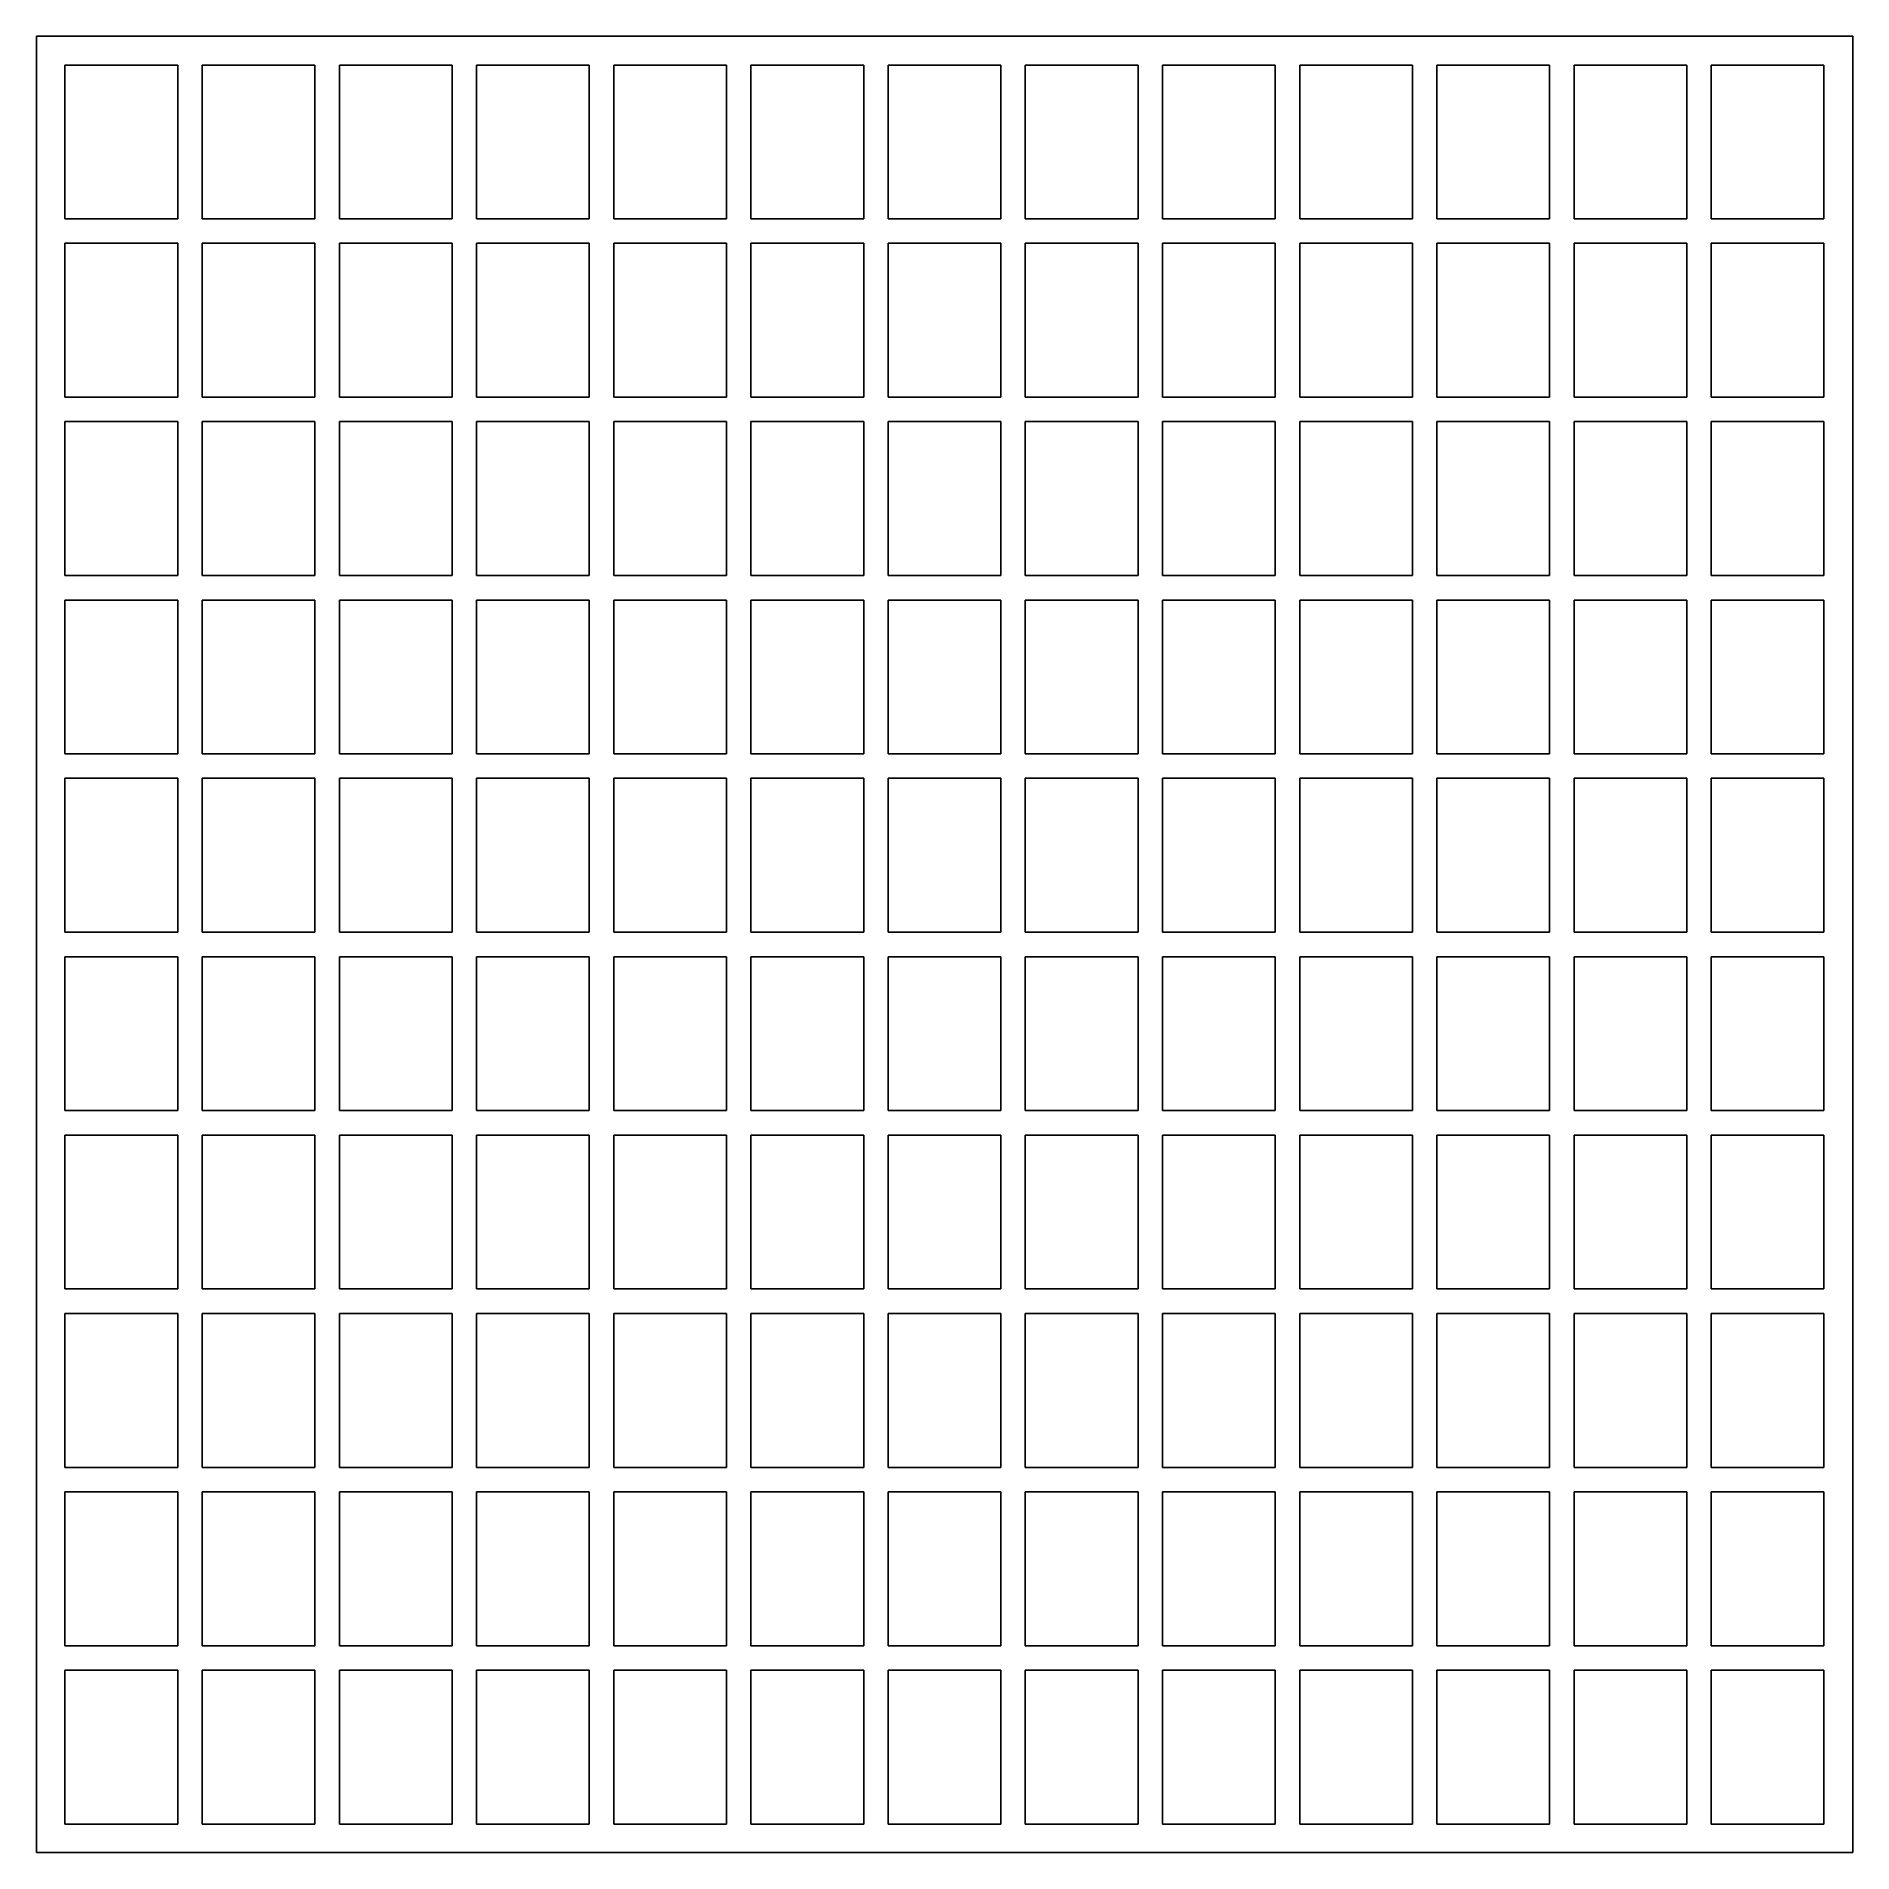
# Model space of a CAD drawing. Header units: centimetres. Extents: x -58.8 to 0, y 0 to 55.9.
# Drawn here: x -58.8 to -36.73, y 33.87 to 55.94 of the extents above; entities outside this region: 1.
import ezdxf

# ---------------------------------------------------------------- set-up
doc = ezdxf.new("R2010")
doc.units = ezdxf.units.CM
doc.header["$MEASUREMENT"] = 0
doc.layers.add('clean_acrylic v1_clock_birthday_acrylic', color=7, linetype='Continuous')

msp = doc.modelspace()

# ---------------------------------------------------------------- linework, layer by layer
at = {"layer": 'clean_acrylic v1_clock_birthday_acrylic'}
for p, q in [((-36.725, 55.936), (-58.796, 55.936)), ((-58.796, 55.936), (-58.796, 33.866)), ((-36.725, 33.866), (-36.725, 55.936)), ((-58.448, 55.587), (-57.078, 55.587)), ((-58.448, 53.717), (-58.448, 55.587)), ((-57.078, 55.587), (-57.078, 53.717)), ((-56.781, 55.587), (-55.411, 55.587)), ((-56.781, 53.717), (-56.781, 55.587)), ((-55.411, 55.587), (-55.411, 53.717)), ((-55.114, 55.587), (-53.744, 55.587)), ((-55.114, 53.717), (-55.114, 55.587)), ((-53.744, 55.587), (-53.744, 53.717)), ((-53.447, 53.717), (-53.447, 55.587)), ((-53.447, 55.587), (-52.077, 55.587)), ((-52.077, 55.587), (-52.077, 53.717)), ((-51.78, 53.717), (-51.78, 55.587)), ((-51.78, 55.587), (-50.41, 55.587)), ((-50.41, 55.587), (-50.41, 53.717)), ((-50.113, 53.717), (-50.113, 55.587)), ((-50.113, 55.587), (-48.743, 55.587)), ((-48.743, 55.587), (-48.743, 53.717)), ((-48.446, 55.587), (-47.076, 55.587)), ((-48.446, 53.717), (-48.446, 55.587)), ((-47.076, 55.587), (-47.076, 53.717)), ((-46.779, 53.717), (-46.779, 55.587)), ((-46.779, 55.587), (-45.409, 55.587)), ((-45.409, 55.587), (-45.409, 53.717)), ((-45.112, 55.587), (-43.742, 55.587)), ((-45.112, 53.717), (-45.112, 55.587)), ((-43.742, 55.587), (-43.742, 53.717)), ((-43.445, 53.717), (-43.445, 55.587)), ((-43.445, 55.587), (-42.075, 55.587)), ((-42.075, 55.587), (-42.075, 53.717)), ((-41.778, 53.717), (-41.778, 55.587)), ((-41.778, 55.587), (-40.408, 55.587)), ((-40.408, 55.587), (-40.408, 53.717)), ((-40.111, 53.717), (-40.111, 55.587)), ((-40.111, 55.587), (-38.741, 55.587)), ((-38.741, 55.587), (-38.741, 53.717)), ((-38.444, 53.717), (-38.444, 55.587)), ((-38.444, 55.587), (-37.074, 55.587)), ((-37.074, 55.587), (-37.074, 53.717)), ((-57.078, 53.717), (-58.448, 53.717)), ((-55.411, 53.717), (-56.781, 53.717)), ((-53.744, 53.717), (-55.114, 53.717)), ((-52.077, 53.717), (-53.447, 53.717)), ((-50.41, 53.717), (-51.78, 53.717)), ((-48.743, 53.717), (-50.113, 53.717)), ((-47.076, 53.717), (-48.446, 53.717)), ((-45.409, 53.717), (-46.779, 53.717)), ((-43.742, 53.717), (-45.112, 53.717)), ((-42.075, 53.717), (-43.445, 53.717)), ((-40.408, 53.717), (-41.778, 53.717)), ((-38.741, 53.717), (-40.111, 53.717)), ((-37.074, 53.717), (-38.444, 53.717)), ((-58.448, 53.421), (-57.078, 53.421)), ((-58.448, 51.55), (-58.448, 53.421)), ((-57.078, 53.421), (-57.078, 51.55)), ((-56.781, 51.55), (-56.781, 53.421)), ((-56.781, 53.421), (-55.411, 53.421)), ((-55.411, 53.421), (-55.411, 51.55)), ((-55.114, 53.421), (-53.744, 53.421)), ((-55.114, 51.55), (-55.114, 53.421)), ((-53.744, 53.421), (-53.744, 51.55)), ((-53.447, 53.421), (-52.077, 53.421)), ((-53.447, 51.55), (-53.447, 53.421)), ((-52.077, 53.421), (-52.077, 51.55)), ((-51.78, 53.421), (-50.41, 53.421)), ((-51.78, 51.55), (-51.78, 53.421)), ((-50.41, 53.421), (-50.41, 51.55)), ((-50.113, 51.55), (-50.113, 53.421)), ((-50.113, 53.421), (-48.743, 53.421)), ((-48.743, 53.421), (-48.743, 51.55)), ((-48.446, 51.55), (-48.446, 53.421)), ((-48.446, 53.421), (-47.076, 53.421)), ((-47.076, 53.421), (-47.076, 51.55)), ((-46.779, 51.55), (-46.779, 53.421)), ((-46.779, 53.421), (-45.409, 53.421)), ((-45.409, 53.421), (-45.409, 51.55)), ((-45.112, 53.421), (-43.742, 53.421)), ((-45.112, 51.55), (-45.112, 53.421)), ((-43.742, 53.421), (-43.742, 51.55)), ((-43.445, 51.55), (-43.445, 53.421)), ((-43.445, 53.421), (-42.075, 53.421)), ((-42.075, 53.421), (-42.075, 51.55)), ((-41.778, 51.55), (-41.778, 53.421)), ((-41.778, 53.421), (-40.408, 53.421)), ((-40.408, 53.421), (-40.408, 51.55)), ((-40.111, 53.421), (-38.741, 53.421)), ((-40.111, 51.55), (-40.111, 53.421)), ((-38.741, 53.421), (-38.741, 51.55)), ((-38.444, 51.55), (-38.444, 53.421)), ((-38.444, 53.421), (-37.074, 53.421)), ((-37.074, 53.421), (-37.074, 51.55)), ((-57.078, 51.55), (-58.448, 51.55)), ((-55.411, 51.55), (-56.781, 51.55)), ((-53.744, 51.55), (-55.114, 51.55)), ((-52.077, 51.55), (-53.447, 51.55)), ((-50.41, 51.55), (-51.78, 51.55)), ((-48.743, 51.55), (-50.113, 51.55)), ((-47.076, 51.55), (-48.446, 51.55)), ((-45.409, 51.55), (-46.779, 51.55)), ((-43.742, 51.55), (-45.112, 51.55)), ((-42.075, 51.55), (-43.445, 51.55)), ((-40.408, 51.55), (-41.778, 51.55)), ((-38.741, 51.55), (-40.111, 51.55)), ((-37.074, 51.55), (-38.444, 51.55)), ((-58.448, 51.254), (-57.078, 51.254)), ((-58.448, 49.383), (-58.448, 51.254)), ((-57.078, 51.254), (-57.078, 49.383)), ((-56.781, 49.383), (-56.781, 51.254)), ((-56.781, 51.254), (-55.411, 51.254)), ((-55.411, 51.254), (-55.411, 49.383)), ((-55.114, 51.254), (-53.744, 51.254)), ((-55.114, 49.383), (-55.114, 51.254)), ((-53.744, 51.254), (-53.744, 49.383)), ((-53.447, 49.383), (-53.447, 51.254)), ((-53.447, 51.254), (-52.077, 51.254)), ((-52.077, 51.254), (-52.077, 49.383)), ((-51.78, 49.383), (-51.78, 51.254)), ((-51.78, 51.254), (-50.41, 51.254)), ((-50.41, 51.254), (-50.41, 49.383)), ((-50.113, 49.383), (-50.113, 51.254)), ((-50.113, 51.254), (-48.743, 51.254)), ((-48.743, 51.254), (-48.743, 49.383)), ((-48.446, 49.383), (-48.446, 51.254)), ((-48.446, 51.254), (-47.076, 51.254)), ((-47.076, 51.254), (-47.076, 49.383)), ((-46.779, 49.383), (-46.779, 51.254)), ((-46.779, 51.254), (-45.409, 51.254)), ((-45.409, 51.254), (-45.409, 49.383)), ((-45.112, 51.254), (-43.742, 51.254)), ((-45.112, 49.383), (-45.112, 51.254)), ((-43.742, 51.254), (-43.742, 49.383)), ((-43.445, 49.383), (-43.445, 51.254)), ((-43.445, 51.254), (-42.075, 51.254)), ((-42.075, 51.254), (-42.075, 49.383)), ((-41.778, 51.254), (-40.408, 51.254)), ((-41.778, 49.383), (-41.778, 51.254)), ((-40.408, 51.254), (-40.408, 49.383)), ((-40.111, 51.254), (-38.741, 51.254)), ((-40.111, 49.383), (-40.111, 51.254)), ((-38.741, 51.254), (-38.741, 49.383)), ((-38.444, 51.254), (-37.074, 51.254)), ((-38.444, 49.383), (-38.444, 51.254)), ((-37.074, 51.254), (-37.074, 49.383)), ((-57.078, 49.383), (-58.448, 49.383)), ((-55.411, 49.383), (-56.781, 49.383)), ((-53.744, 49.383), (-55.114, 49.383)), ((-52.077, 49.383), (-53.447, 49.383)), ((-50.41, 49.383), (-51.78, 49.383)), ((-48.743, 49.383), (-50.113, 49.383)), ((-47.076, 49.383), (-48.446, 49.383)), ((-45.409, 49.383), (-46.779, 49.383)), ((-43.742, 49.383), (-45.112, 49.383)), ((-42.075, 49.383), (-43.445, 49.383)), ((-40.408, 49.383), (-41.778, 49.383)), ((-38.741, 49.383), (-40.111, 49.383)), ((-37.074, 49.383), (-38.444, 49.383)), ((-58.448, 47.216), (-58.448, 49.086)), ((-58.448, 49.086), (-57.078, 49.086)), ((-57.078, 49.086), (-57.078, 47.216)), ((-56.781, 49.086), (-55.411, 49.086)), ((-56.781, 47.216), (-56.781, 49.086)), ((-55.411, 49.086), (-55.411, 47.216)), ((-55.114, 49.086), (-53.744, 49.086)), ((-55.114, 47.216), (-55.114, 49.086)), ((-53.744, 49.086), (-53.744, 47.216)), ((-53.447, 47.216), (-53.447, 49.086)), ((-53.447, 49.086), (-52.077, 49.086)), ((-52.077, 49.086), (-52.077, 47.216)), ((-51.78, 47.216), (-51.78, 49.086)), ((-51.78, 49.086), (-50.41, 49.086)), ((-50.41, 49.086), (-50.41, 47.216)), ((-50.113, 49.086), (-48.743, 49.086)), ((-50.113, 47.216), (-50.113, 49.086)), ((-48.743, 49.086), (-48.743, 47.216)), ((-48.446, 49.086), (-47.076, 49.086)), ((-48.446, 47.216), (-48.446, 49.086)), ((-47.076, 49.086), (-47.076, 47.216)), ((-46.779, 47.216), (-46.779, 49.086)), ((-46.779, 49.086), (-45.409, 49.086)), ((-45.409, 49.086), (-45.409, 47.216)), ((-45.112, 49.086), (-43.742, 49.086)), ((-45.112, 47.216), (-45.112, 49.086)), ((-43.742, 49.086), (-43.742, 47.216)), ((-43.445, 47.216), (-43.445, 49.086)), ((-43.445, 49.086), (-42.075, 49.086)), ((-42.075, 49.086), (-42.075, 47.216)), ((-41.778, 49.086), (-40.408, 49.086)), ((-41.778, 47.216), (-41.778, 49.086)), ((-40.408, 49.086), (-40.408, 47.216)), ((-40.111, 49.086), (-38.741, 49.086)), ((-40.111, 47.216), (-40.111, 49.086)), ((-38.741, 49.086), (-38.741, 47.216)), ((-38.444, 49.086), (-37.074, 49.086)), ((-38.444, 47.216), (-38.444, 49.086)), ((-37.074, 49.086), (-37.074, 47.216)), ((-57.078, 47.216), (-58.448, 47.216)), ((-55.411, 47.216), (-56.781, 47.216)), ((-53.744, 47.216), (-55.114, 47.216)), ((-52.077, 47.216), (-53.447, 47.216)), ((-50.41, 47.216), (-51.78, 47.216)), ((-48.743, 47.216), (-50.113, 47.216)), ((-47.076, 47.216), (-48.446, 47.216)), ((-45.409, 47.216), (-46.779, 47.216)), ((-43.742, 47.216), (-45.112, 47.216)), ((-42.075, 47.216), (-43.445, 47.216)), ((-40.408, 47.216), (-41.778, 47.216)), ((-38.741, 47.216), (-40.111, 47.216)), ((-37.074, 47.216), (-38.444, 47.216)), ((-58.448, 45.049), (-58.448, 46.92)), ((-58.448, 46.92), (-57.078, 46.92)), ((-57.078, 46.92), (-57.078, 45.049)), ((-56.781, 45.049), (-56.781, 46.92)), ((-56.781, 46.92), (-55.411, 46.92)), ((-55.411, 46.92), (-55.411, 45.049)), ((-55.114, 45.049), (-55.114, 46.92)), ((-55.114, 46.92), (-53.744, 46.92)), ((-53.744, 46.92), (-53.744, 45.049)), ((-53.447, 46.92), (-52.077, 46.92)), ((-53.447, 45.049), (-53.447, 46.92)), ((-52.077, 46.92), (-52.077, 45.049)), ((-51.78, 46.92), (-50.41, 46.92)), ((-51.78, 45.049), (-51.78, 46.92)), ((-50.41, 46.92), (-50.41, 45.049)), ((-50.113, 45.049), (-50.113, 46.92)), ((-50.113, 46.92), (-48.743, 46.92)), ((-48.743, 46.92), (-48.743, 45.049)), ((-48.446, 45.049), (-48.446, 46.92)), ((-48.446, 46.92), (-47.076, 46.92)), ((-47.076, 46.92), (-47.076, 45.049)), ((-46.779, 46.92), (-45.409, 46.92)), ((-46.779, 45.049), (-46.779, 46.92)), ((-45.409, 46.92), (-45.409, 45.049)), ((-45.112, 45.049), (-45.112, 46.92)), ((-45.112, 46.92), (-43.742, 46.92)), ((-43.742, 46.92), (-43.742, 45.049)), ((-43.445, 46.92), (-42.075, 46.92)), ((-43.445, 45.049), (-43.445, 46.92)), ((-42.075, 46.92), (-42.075, 45.049)), ((-41.778, 46.92), (-40.408, 46.92)), ((-41.778, 45.049), (-41.778, 46.92)), ((-40.408, 46.92), (-40.408, 45.049)), ((-40.111, 46.92), (-38.741, 46.92)), ((-40.111, 45.049), (-40.111, 46.92)), ((-38.741, 46.92), (-38.741, 45.049)), ((-38.444, 45.049), (-38.444, 46.92)), ((-38.444, 46.92), (-37.074, 46.92)), ((-37.074, 46.92), (-37.074, 45.049)), ((-57.078, 45.049), (-58.448, 45.049)), ((-55.411, 45.049), (-56.781, 45.049)), ((-53.744, 45.049), (-55.114, 45.049)), ((-52.077, 45.049), (-53.447, 45.049)), ((-50.41, 45.049), (-51.78, 45.049)), ((-48.743, 45.049), (-50.113, 45.049)), ((-47.076, 45.049), (-48.446, 45.049)), ((-45.409, 45.049), (-46.779, 45.049)), ((-43.742, 45.049), (-45.112, 45.049)), ((-42.075, 45.049), (-43.445, 45.049)), ((-40.408, 45.049), (-41.778, 45.049)), ((-38.741, 45.049), (-40.111, 45.049)), ((-37.074, 45.049), (-38.444, 45.049)), ((-58.448, 42.882), (-58.448, 44.753)), ((-58.448, 44.753), (-57.078, 44.753)), ((-57.078, 44.753), (-57.078, 42.882)), ((-56.781, 44.753), (-55.411, 44.753)), ((-56.781, 42.882), (-56.781, 44.753)), ((-55.411, 44.753), (-55.411, 42.882)), ((-55.114, 44.753), (-53.744, 44.753)), ((-55.114, 42.882), (-55.114, 44.753)), ((-53.744, 44.753), (-53.744, 42.882)), ((-53.447, 42.882), (-53.447, 44.753)), ((-53.447, 44.753), (-52.077, 44.753)), ((-52.077, 44.753), (-52.077, 42.882)), ((-51.78, 42.882), (-51.78, 44.753)), ((-51.78, 44.753), (-50.41, 44.753)), ((-50.41, 44.753), (-50.41, 42.882)), ((-50.113, 44.753), (-48.743, 44.753)), ((-50.113, 42.882), (-50.113, 44.753)), ((-48.743, 44.753), (-48.743, 42.882)), ((-48.446, 44.753), (-47.076, 44.753)), ((-48.446, 42.882), (-48.446, 44.753)), ((-47.076, 44.753), (-47.076, 42.882)), ((-46.779, 44.753), (-45.409, 44.753)), ((-46.779, 42.882), (-46.779, 44.753)), ((-45.409, 44.753), (-45.409, 42.882)), ((-45.112, 42.882), (-45.112, 44.753)), ((-45.112, 44.753), (-43.742, 44.753)), ((-43.742, 44.753), (-43.742, 42.882)), ((-43.445, 42.882), (-43.445, 44.753)), ((-43.445, 44.753), (-42.075, 44.753)), ((-42.075, 44.753), (-42.075, 42.882)), ((-41.778, 44.753), (-40.408, 44.753)), ((-41.778, 42.882), (-41.778, 44.753)), ((-40.408, 44.753), (-40.408, 42.882)), ((-40.111, 42.882), (-40.111, 44.753)), ((-40.111, 44.753), (-38.741, 44.753)), ((-38.741, 44.753), (-38.741, 42.882)), ((-38.444, 42.882), (-38.444, 44.753)), ((-38.444, 44.753), (-37.074, 44.753)), ((-37.074, 44.753), (-37.074, 42.882)), ((-57.078, 42.882), (-58.448, 42.882)), ((-55.411, 42.882), (-56.781, 42.882)), ((-53.744, 42.882), (-55.114, 42.882)), ((-52.077, 42.882), (-53.447, 42.882)), ((-50.41, 42.882), (-51.78, 42.882)), ((-48.743, 42.882), (-50.113, 42.882)), ((-47.076, 42.882), (-48.446, 42.882)), ((-45.409, 42.882), (-46.779, 42.882)), ((-43.742, 42.882), (-45.112, 42.882)), ((-42.075, 42.882), (-43.445, 42.882)), ((-40.408, 42.882), (-41.778, 42.882)), ((-38.741, 42.882), (-40.111, 42.882)), ((-37.074, 42.882), (-38.444, 42.882)), ((-58.448, 42.586), (-57.078, 42.586)), ((-58.448, 40.715), (-58.448, 42.586)), ((-57.078, 42.586), (-57.078, 40.715)), ((-56.781, 42.586), (-55.411, 42.586)), ((-56.781, 40.715), (-56.781, 42.586)), ((-55.411, 42.586), (-55.411, 40.715)), ((-55.114, 42.586), (-53.744, 42.586)), ((-55.114, 40.715), (-55.114, 42.586)), ((-53.744, 42.586), (-53.744, 40.715)), ((-53.447, 40.715), (-53.447, 42.586)), ((-53.447, 42.586), (-52.077, 42.586)), ((-52.077, 42.586), (-52.077, 40.715)), ((-51.78, 42.586), (-50.41, 42.586)), ((-51.78, 40.715), (-51.78, 42.586)), ((-50.41, 42.586), (-50.41, 40.715)), ((-50.113, 42.586), (-48.743, 42.586)), ((-50.113, 40.715), (-50.113, 42.586)), ((-48.743, 42.586), (-48.743, 40.715)), ((-48.446, 40.715), (-48.446, 42.586)), ((-48.446, 42.586), (-47.076, 42.586)), ((-47.076, 42.586), (-47.076, 40.715)), ((-46.779, 40.715), (-46.779, 42.586)), ((-46.779, 42.586), (-45.409, 42.586)), ((-45.409, 42.586), (-45.409, 40.715)), ((-45.112, 42.586), (-43.742, 42.586)), ((-45.112, 40.715), (-45.112, 42.586)), ((-43.742, 42.586), (-43.742, 40.715)), ((-43.445, 42.586), (-42.075, 42.586)), ((-43.445, 40.715), (-43.445, 42.586)), ((-42.075, 42.586), (-42.075, 40.715)), ((-41.778, 42.586), (-40.408, 42.586)), ((-41.778, 40.715), (-41.778, 42.586)), ((-40.408, 42.586), (-40.408, 40.715)), ((-40.111, 40.715), (-40.111, 42.586)), ((-40.111, 42.586), (-38.741, 42.586)), ((-38.741, 42.586), (-38.741, 40.715)), ((-38.444, 40.715), (-38.444, 42.586)), ((-38.444, 42.586), (-37.074, 42.586)), ((-37.074, 42.586), (-37.074, 40.715)), ((-57.078, 40.715), (-58.448, 40.715)), ((-55.411, 40.715), (-56.781, 40.715)), ((-53.744, 40.715), (-55.114, 40.715)), ((-52.077, 40.715), (-53.447, 40.715)), ((-50.41, 40.715), (-51.78, 40.715)), ((-48.743, 40.715), (-50.113, 40.715)), ((-47.076, 40.715), (-48.446, 40.715)), ((-45.409, 40.715), (-46.779, 40.715)), ((-43.742, 40.715), (-45.112, 40.715)), ((-42.075, 40.715), (-43.445, 40.715)), ((-40.408, 40.715), (-41.778, 40.715)), ((-38.741, 40.715), (-40.111, 40.715)), ((-37.074, 40.715), (-38.444, 40.715)), ((-58.448, 38.548), (-58.448, 40.419)), ((-58.448, 40.419), (-57.078, 40.419)), ((-57.078, 40.419), (-57.078, 38.548)), ((-56.781, 38.548), (-56.781, 40.419)), ((-56.781, 40.419), (-55.411, 40.419)), ((-55.411, 40.419), (-55.411, 38.548)), ((-55.114, 38.548), (-55.114, 40.419)), ((-55.114, 40.419), (-53.744, 40.419)), ((-53.744, 40.419), (-53.744, 38.548)), ((-53.447, 38.548), (-53.447, 40.419)), ((-53.447, 40.419), (-52.077, 40.419)), ((-52.077, 40.419), (-52.077, 38.548)), ((-51.78, 40.419), (-50.41, 40.419)), ((-51.78, 38.548), (-51.78, 40.419)), ((-50.41, 40.419), (-50.41, 38.548)), ((-50.113, 38.548), (-50.113, 40.419)), ((-50.113, 40.419), (-48.743, 40.419)), ((-48.743, 40.419), (-48.743, 38.548)), ((-48.446, 40.419), (-47.076, 40.419)), ((-48.446, 38.548), (-48.446, 40.419)), ((-47.076, 40.419), (-47.076, 38.548)), ((-46.779, 38.548), (-46.779, 40.419)), ((-46.779, 40.419), (-45.409, 40.419)), ((-45.409, 40.419), (-45.409, 38.548)), ((-45.112, 40.419), (-43.742, 40.419)), ((-45.112, 38.548), (-45.112, 40.419)), ((-43.742, 40.419), (-43.742, 38.548)), ((-43.445, 38.548), (-43.445, 40.419)), ((-43.445, 40.419), (-42.075, 40.419)), ((-42.075, 40.419), (-42.075, 38.548)), ((-41.778, 40.419), (-40.408, 40.419)), ((-41.778, 38.548), (-41.778, 40.419)), ((-40.408, 40.419), (-40.408, 38.548)), ((-40.111, 40.419), (-38.741, 40.419)), ((-40.111, 38.548), (-40.111, 40.419)), ((-38.741, 40.419), (-38.741, 38.548)), ((-38.444, 38.548), (-38.444, 40.419)), ((-38.444, 40.419), (-37.074, 40.419)), ((-37.074, 40.419), (-37.074, 38.548)), ((-57.078, 38.548), (-58.448, 38.548)), ((-55.411, 38.548), (-56.781, 38.548)), ((-53.744, 38.548), (-55.114, 38.548)), ((-52.077, 38.548), (-53.447, 38.548)), ((-50.41, 38.548), (-51.78, 38.548)), ((-48.743, 38.548), (-50.113, 38.548)), ((-47.076, 38.548), (-48.446, 38.548)), ((-45.409, 38.548), (-46.779, 38.548)), ((-43.742, 38.548), (-45.112, 38.548)), ((-42.075, 38.548), (-43.445, 38.548)), ((-40.408, 38.548), (-41.778, 38.548)), ((-38.741, 38.548), (-40.111, 38.548)), ((-37.074, 38.548), (-38.444, 38.548)), ((-58.448, 38.252), (-57.078, 38.252)), ((-58.448, 36.381), (-58.448, 38.252)), ((-57.078, 38.252), (-57.078, 36.381)), ((-56.781, 38.252), (-55.411, 38.252)), ((-56.781, 36.381), (-56.781, 38.252)), ((-55.411, 38.252), (-55.411, 36.381)), ((-55.114, 38.252), (-53.744, 38.252)), ((-55.114, 36.381), (-55.114, 38.252)), ((-53.744, 38.252), (-53.744, 36.381)), ((-53.447, 38.252), (-52.077, 38.252)), ((-53.447, 36.381), (-53.447, 38.252)), ((-52.077, 38.252), (-52.077, 36.381)), ((-51.78, 38.252), (-50.41, 38.252)), ((-51.78, 36.381), (-51.78, 38.252)), ((-50.41, 38.252), (-50.41, 36.381)), ((-50.113, 36.381), (-50.113, 38.252)), ((-50.113, 38.252), (-48.743, 38.252)), ((-48.743, 38.252), (-48.743, 36.381)), ((-48.446, 38.252), (-47.076, 38.252)), ((-48.446, 36.381), (-48.446, 38.252)), ((-47.076, 38.252), (-47.076, 36.381)), ((-46.779, 36.381), (-46.779, 38.252)), ((-46.779, 38.252), (-45.409, 38.252)), ((-45.409, 38.252), (-45.409, 36.381)), ((-45.112, 36.381), (-45.112, 38.252)), ((-45.112, 38.252), (-43.742, 38.252)), ((-43.742, 38.252), (-43.742, 36.381)), ((-43.445, 38.252), (-42.075, 38.252)), ((-43.445, 36.381), (-43.445, 38.252)), ((-42.075, 38.252), (-42.075, 36.381)), ((-41.778, 36.381), (-41.778, 38.252)), ((-41.778, 38.252), (-40.408, 38.252)), ((-40.408, 38.252), (-40.408, 36.381)), ((-40.111, 36.381), (-40.111, 38.252)), ((-40.111, 38.252), (-38.741, 38.252)), ((-38.741, 38.252), (-38.741, 36.381)), ((-38.444, 38.252), (-37.074, 38.252)), ((-38.444, 36.381), (-38.444, 38.252)), ((-37.074, 38.252), (-37.074, 36.381)), ((-57.078, 36.381), (-58.448, 36.381)), ((-55.411, 36.381), (-56.781, 36.381)), ((-53.744, 36.381), (-55.114, 36.381)), ((-52.077, 36.381), (-53.447, 36.381)), ((-50.41, 36.381), (-51.78, 36.381)), ((-48.743, 36.381), (-50.113, 36.381)), ((-47.076, 36.381), (-48.446, 36.381)), ((-45.409, 36.381), (-46.779, 36.381)), ((-43.742, 36.381), (-45.112, 36.381)), ((-42.075, 36.381), (-43.445, 36.381)), ((-40.408, 36.381), (-41.778, 36.381)), ((-38.741, 36.381), (-40.111, 36.381)), ((-37.074, 36.381), (-38.444, 36.381)), ((-58.448, 34.214), (-58.448, 36.084)), ((-58.448, 36.084), (-57.078, 36.084)), ((-57.078, 36.084), (-57.078, 34.214)), ((-56.781, 34.214), (-56.781, 36.084)), ((-56.781, 36.084), (-55.411, 36.084)), ((-55.411, 36.084), (-55.411, 34.214)), ((-55.114, 34.214), (-55.114, 36.084)), ((-55.114, 36.084), (-53.744, 36.084)), ((-53.744, 36.084), (-53.744, 34.214)), ((-53.447, 36.084), (-52.077, 36.084)), ((-53.447, 34.214), (-53.447, 36.084)), ((-52.077, 36.084), (-52.077, 34.214)), ((-51.78, 36.084), (-50.41, 36.084)), ((-51.78, 34.214), (-51.78, 36.084)), ((-50.41, 36.084), (-50.41, 34.214)), ((-50.113, 36.084), (-48.743, 36.084)), ((-50.113, 34.214), (-50.113, 36.084)), ((-48.743, 36.084), (-48.743, 34.214)), ((-48.446, 36.084), (-47.076, 36.084)), ((-48.446, 34.214), (-48.446, 36.084)), ((-47.076, 36.084), (-47.076, 34.214)), ((-46.779, 34.214), (-46.779, 36.084)), ((-46.779, 36.084), (-45.409, 36.084)), ((-45.409, 36.084), (-45.409, 34.214)), ((-45.112, 36.084), (-43.742, 36.084)), ((-45.112, 34.214), (-45.112, 36.084)), ((-43.742, 36.084), (-43.742, 34.214)), ((-43.445, 36.084), (-42.075, 36.084)), ((-43.445, 34.214), (-43.445, 36.084)), ((-42.075, 36.084), (-42.075, 34.214)), ((-41.778, 34.214), (-41.778, 36.084)), ((-41.778, 36.084), (-40.408, 36.084)), ((-40.408, 36.084), (-40.408, 34.214)), ((-40.111, 36.084), (-38.741, 36.084)), ((-40.111, 34.214), (-40.111, 36.084)), ((-38.741, 36.084), (-38.741, 34.214)), ((-38.444, 34.214), (-38.444, 36.084)), ((-38.444, 36.084), (-37.074, 36.084)), ((-37.074, 36.084), (-37.074, 34.214)), ((-57.078, 34.214), (-58.448, 34.214)), ((-55.411, 34.214), (-56.781, 34.214)), ((-53.744, 34.214), (-55.114, 34.214)), ((-52.077, 34.214), (-53.447, 34.214)), ((-50.41, 34.214), (-51.78, 34.214)), ((-48.743, 34.214), (-50.113, 34.214)), ((-47.076, 34.214), (-48.446, 34.214)), ((-45.409, 34.214), (-46.779, 34.214)), ((-43.742, 34.214), (-45.112, 34.214)), ((-42.075, 34.214), (-43.445, 34.214)), ((-40.408, 34.214), (-41.778, 34.214)), ((-38.741, 34.214), (-40.111, 34.214)), ((-37.074, 34.214), (-38.444, 34.214)), ((-58.796, 33.866), (-36.725, 33.866))]:
    msp.add_line(p, q, dxfattribs=at)
msp.add_point((0, 0), dxfattribs=at)

doc.saveas('drawing.dxf')
